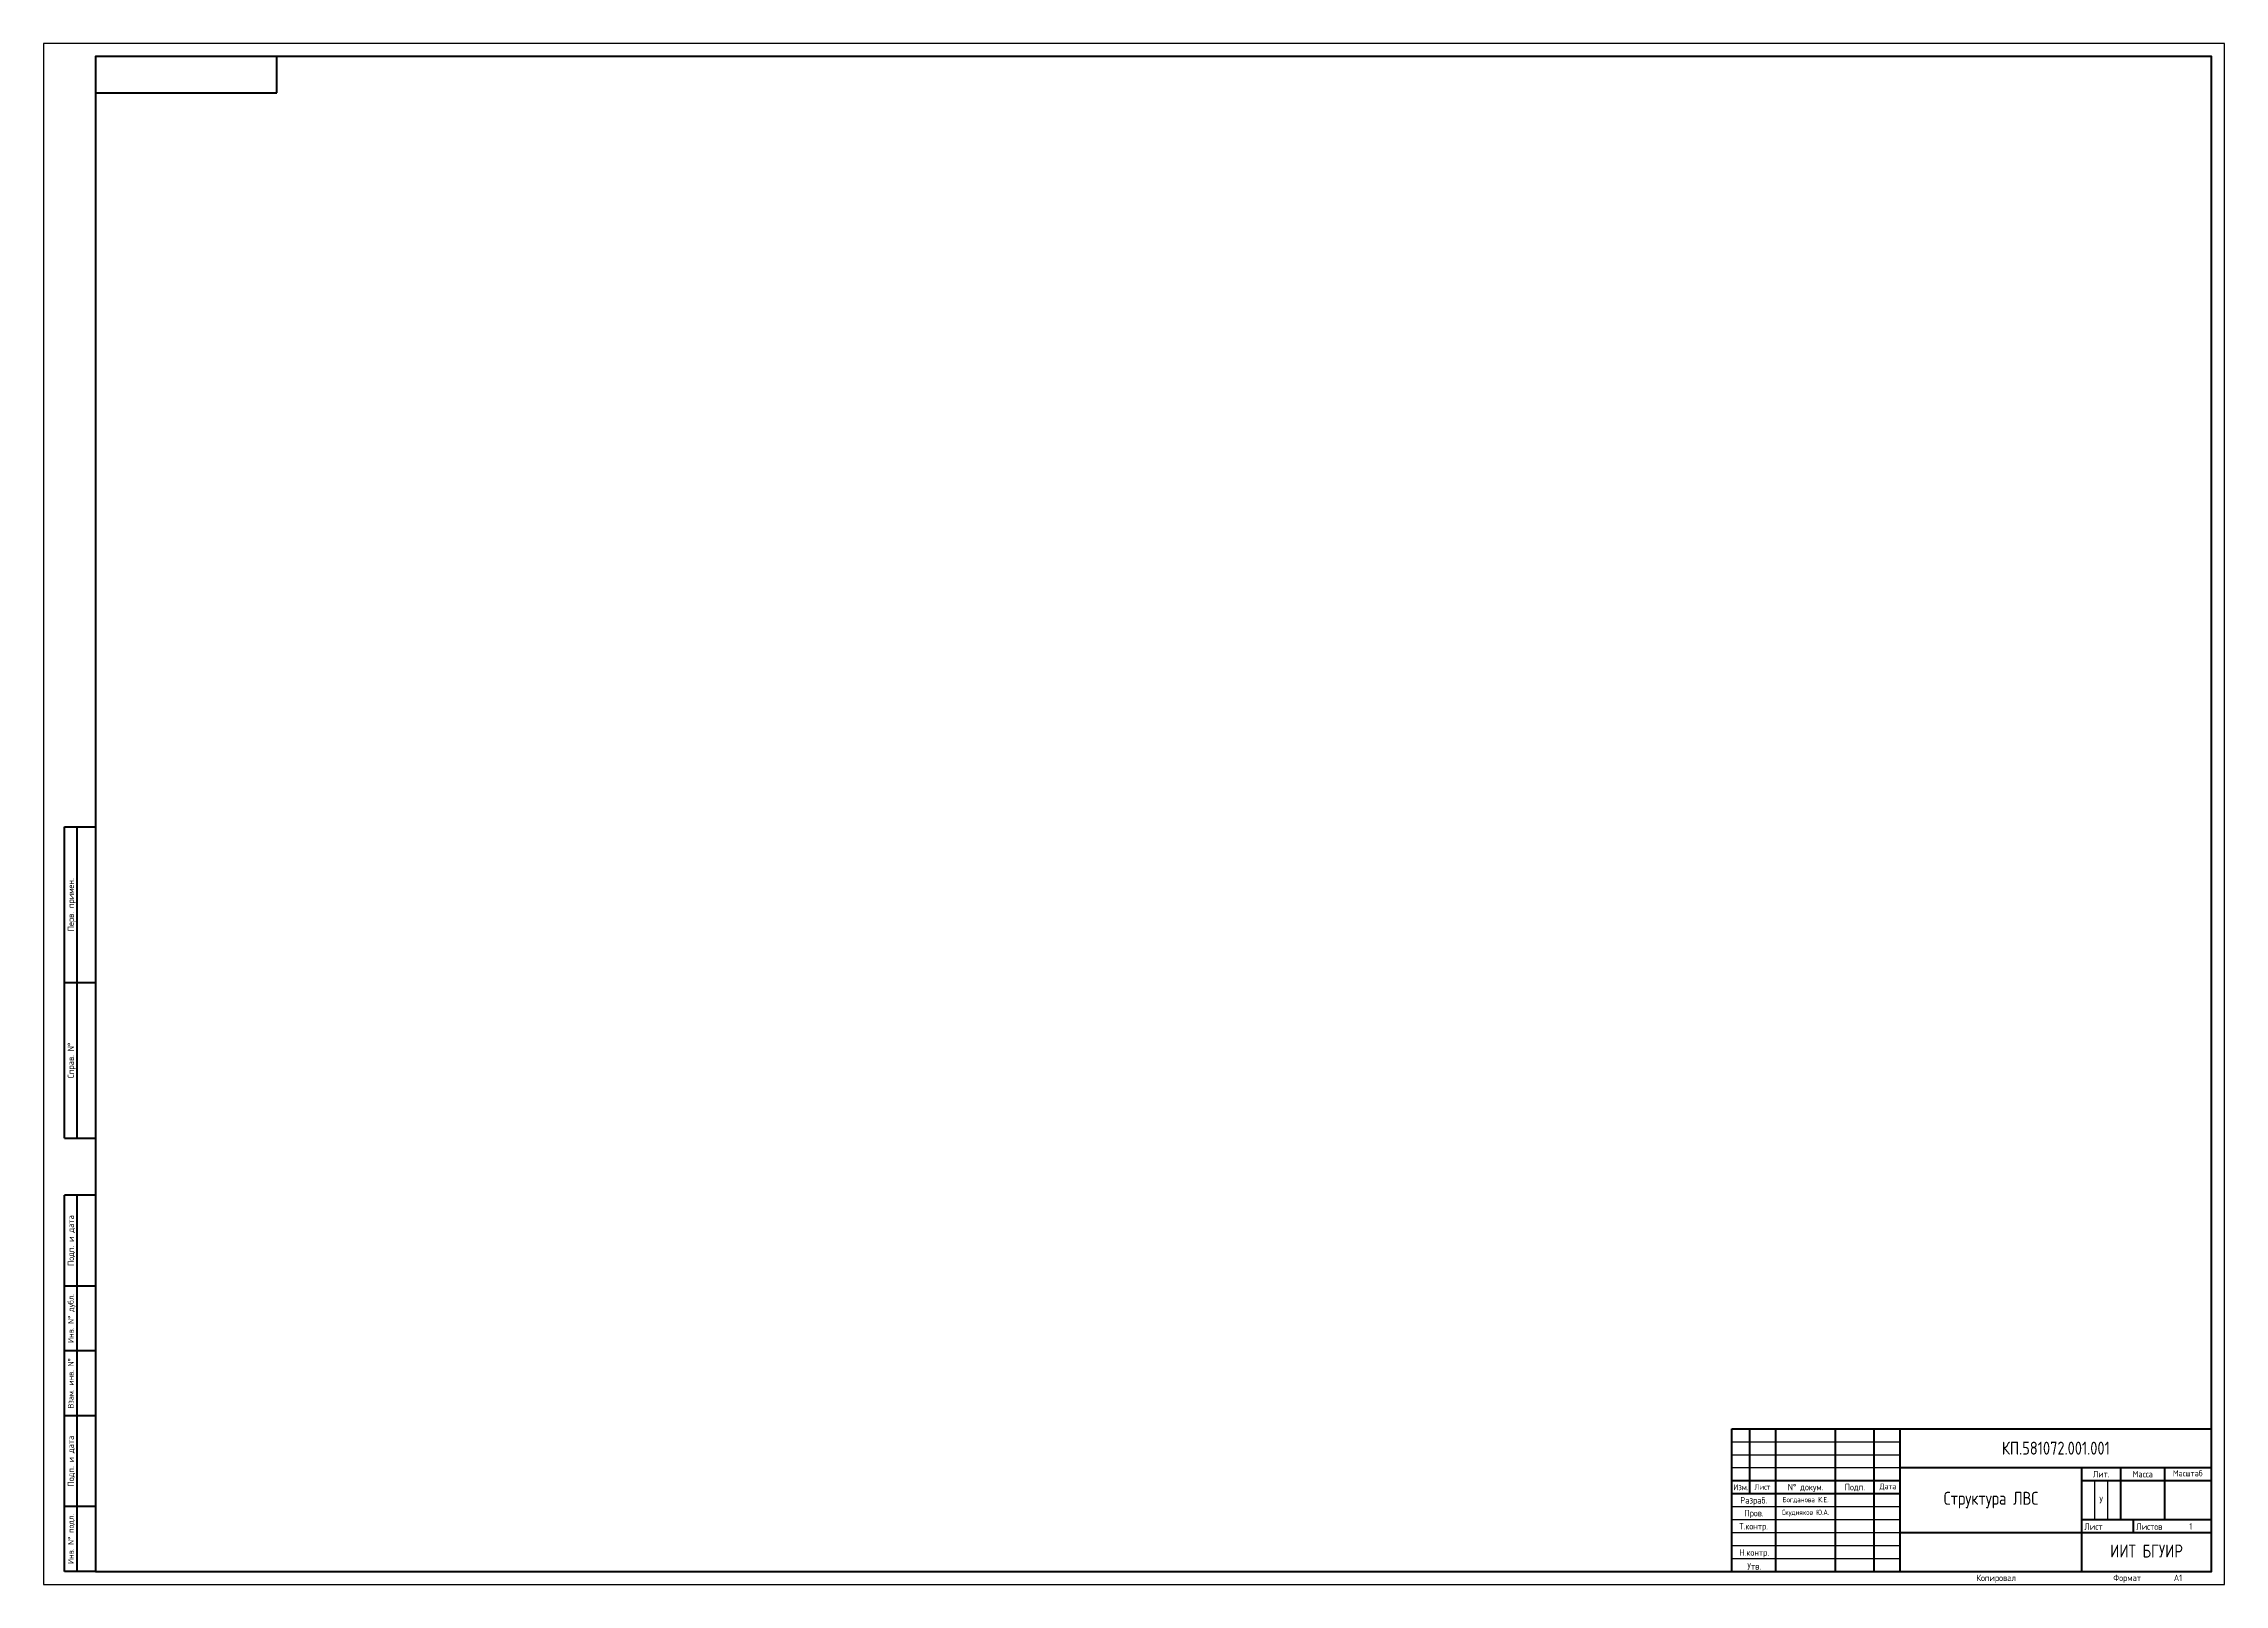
# Paper-space layout 'Лист1' of a CAD drawing. Header units: millimetres. Extents: x 500 to 1341, y 88 to 682.
import ezdxf
from ezdxf.enums import TextEntityAlignment as Align

# ---------------------------------------------------------------- set-up
doc = ezdxf.new("R2010")
doc.units = ezdxf.units.MM
doc.layers.add('Слой1', color=7, linetype='Continuous')
doc.layers.add('Слой2', color=7, linetype='Continuous', plot=False)
doc.styles.add('GOST 2.304', font='CS_Gost2304.shx')

psp = doc.layouts.new('Лист1')

# ---------------------------------------------------------------- linework, layer by layer
at = {"layer": 'Слой1', "linetype": 'Continuous', "lineweight": 60}
for p, q in [((519.67, 676.92), (519.67, 662.92)), ((589.67, 676.92), (519.67, 676.92)), ((589.67, 662.92), (589.67, 676.92)), ((519.67, 662.92), (589.67, 662.92)), ((507.67, 259.92), (507.67, 379.92)), ((507.67, 379.92), (519.67, 379.92)), ((512.67, 259.92), (512.67, 379.92)), ((519.67, 379.92), (519.67, 259.92)), ((507.67, 319.92), (519.67, 319.92)), ((507.67, 259.92), (519.67, 259.92)), ((507.67, 92.92), (507.67, 237.92)), ((519.67, 237.92), (507.67, 237.92)), ((512.67, 92.92), (512.67, 237.92)), ((519.67, 237.92), (519.67, 92.92)), ((519.67, 202.92), (507.67, 202.92)), ((519.67, 177.92), (507.67, 177.92)), ((519.67, 152.92), (507.67, 152.92)), ((1150.67, 147.92), (1335.67, 147.92)), ((1150.67, 92.92), (1150.67, 147.92)), ((1157.67, 122.92), (1157.67, 147.92)), ((1167.67, 92.92), (1167.67, 147.92)), ((1190.67, 92.92), (1190.67, 147.92)), ((1205.67, 92.92), (1205.67, 147.92)), ((1215.67, 92.92), (1215.67, 147.92)), ((1335.67, 92.92), (1335.67, 147.92)), ((1150.67, 127.92), (1215.67, 127.92)), ((1215.67, 132.92), (1335.67, 132.92)), ((1285.67, 92.92), (1285.67, 132.92)), ((1285.67, 127.92), (1335.67, 127.92)), ((1300.67, 112.92), (1300.67, 132.92)), ((1317.67, 112.92), (1317.67, 132.92)), ((519.67, 117.92), (507.67, 117.92)), ((1150.67, 122.92), (1215.67, 122.92)), ((1285.67, 112.92), (1335.67, 112.92)), ((1305.67, 107.92), (1305.67, 112.92)), ((1215.67, 107.92), (1335.67, 107.92)), ((519.67, 92.92), (507.67, 92.92)), ((1150.67, 92.92), (1335.67, 92.92))]:
    psp.add_line(p, q, dxfattribs=at)
at = {"layer": 'Слой1', "linetype": 'Continuous', "lineweight": 25}
for p, q in [((1150.67, 142.92), (1215.67, 142.92)), ((1150.67, 137.92), (1215.67, 137.92)), ((1150.67, 132.92), (1215.67, 132.92)), ((1290.67, 112.92), (1290.67, 127.92)), ((1295.67, 112.92), (1295.67, 127.92)), ((1150.67, 117.92), (1215.67, 117.92)), ((1150.67, 112.92), (1215.67, 112.92)), ((1150.67, 107.92), (1215.67, 107.92)), ((1150.67, 102.92), (1215.67, 102.92)), ((1150.67, 97.92), (1215.67, 97.92))]:
    psp.add_line(p, q, dxfattribs=at)
at = {"layer": 'Слой1', "color": 0, "linetype": 'Continuous', "lineweight": 25}
psp.add_lwpolyline([(519.67, 676.92), (519.67, 92.92), (1150.67, 92.92), (1150.67, 147.92), (1335.67, 147.92), (1335.67, 676.92), (519.67, 676.92)], close=True, dxfattribs=at)
at = {"layer": 'Слой1', "linetype": 'Continuous', "lineweight": 60}
psp.add_lwpolyline([(519.67, 92.92), (1335.67, 92.92), (1335.67, 676.92), (519.67, 676.92), (519.67, 92.92)], dxfattribs=at)
at = {"layer": 'Слой2', "linetype": 'Continuous', "lineweight": 25}
psp.add_lwpolyline([(499.67, 87.92), (1340.67, 87.92), (1340.67, 681.92), (499.67, 681.92), (499.67, 87.92)], dxfattribs=at)

# ---------------------------------------------------------------- texts
at = {"layer": 'Слой1', "linetype": 'Continuous', "lineweight": 25, "style": 'GOST 2.304'}
for s, height, p in [('Перв. примен.', 2.5, (510.17, 349.92)), ('Справ. N%%D', 2.5, (510.17, 289.92)), ('Подп. и дата', 2.5, (510.17, 220.42)), ('Инв. N%%D дубл.', 2.3, (510.17, 190.42)), ('Взам. инв. N%%D', 2.3, (510.17, 165.42)), ('Подп. и дата', 2.5, (510.17, 135.42)), ('Инв. N%%D подл.', 2.3, (510.17, 105.42))]:
    psp.add_text(s, height=height, rotation=90, dxfattribs=at).set_placement(p, align=Align.MIDDLE_CENTER)
for s, height, p in [('Изм.', 2.3, (1154.23, 125.36)), ('Лист', 2.1, (1162.55, 125.49)), ('N%%D докум.', 2.5, (1179.17, 125.42)), ('Подп.', 2.5, (1198.17, 125.42)), ('Дата', 2.2, (1210.9, 125.7)), ('Лит.', 2.5, (1293.17, 130.42)), ('Масса', 2.5, (1309.17, 130.42)), ('Масштаб', 2.3, (1326.52, 130.73))]:
    psp.add_text(s, height=height, dxfattribs=at).set_placement(p, align=Align.MIDDLE_CENTER)
for s, p in [('Лист', (1286.67, 108.92)), ('Листов', (1306.67, 108.92)), ('A1', (1321.17, 89.17))]:
    psp.add_text(s, height=2.5, dxfattribs=at).set_placement(p)
for s, p in [('Копировал', (1252.67, 89.17)), ('Формат', (1303.17, 89.17))]:
    psp.add_text(s, height=2.5, dxfattribs=at).set_placement(p, align=Align.CENTER)
at = {"layer": 'Слой1', "lineweight": 25, "attachment_point": 5, "style": 'GOST 2.304'}
for s, insert, char_height, width in [('КП.581072.001.001', (1275.67, 140.42), 5, 120), ('Разраб.', (1159.17, 119.98), 2.5, 17), ('Богданова К.Е.', (1179.17, 120.42), 2, 23), ('Структура ЛВС', (1250.67, 120.42), 5, 70), ('У', (1293.17, 120.42), 2.5, 5), ('Т.контр.', (1159.12, 109.98), 2.5, 16.8995), ('Пров.', (1159.26, 115.04), 2.5, 17.1845), ('Скудняков Ю.А.', (1179.17, 115.42), 2, 23), ('1', (1327.71, 110.27), 2.5, 7.2053), ('Н.контр.', (1159.35, 99.86), 2.5, 17.3734), ('ИИТ БГУИР', (1310.67, 100.77), 5, 50), ('Утв.', (1159.35, 94.86), 2.5, 17.3734)]:
    psp.add_mtext(s, dxfattribs=dict(at, insert=insert, char_height=char_height, width=width))

# ---------------------------------------------------------------- viewports
at = {"layer": 'Слой1', "color": 0}
vp = psp.add_viewport(center=(927.67, 384.92), size=(816, 584), view_center_point=(1956.55, 1156.13), view_height=250.5766, dxfattribs=at)
vp.dxf.flags = 0x10000  # cut along an outline
vp.dxf.clipping_boundary_handle = psp.add_lwpolyline([(519.67, 676.92), (519.67, 92.92), (1150.67, 92.92), (1150.67, 147.92), (1335.67, 147.92), (1335.67, 676.92), (519.67, 676.92)], format="xyb", close=True, dxfattribs={"invisible": 1}).dxf.handle

doc.saveas('drawing.dxf')
